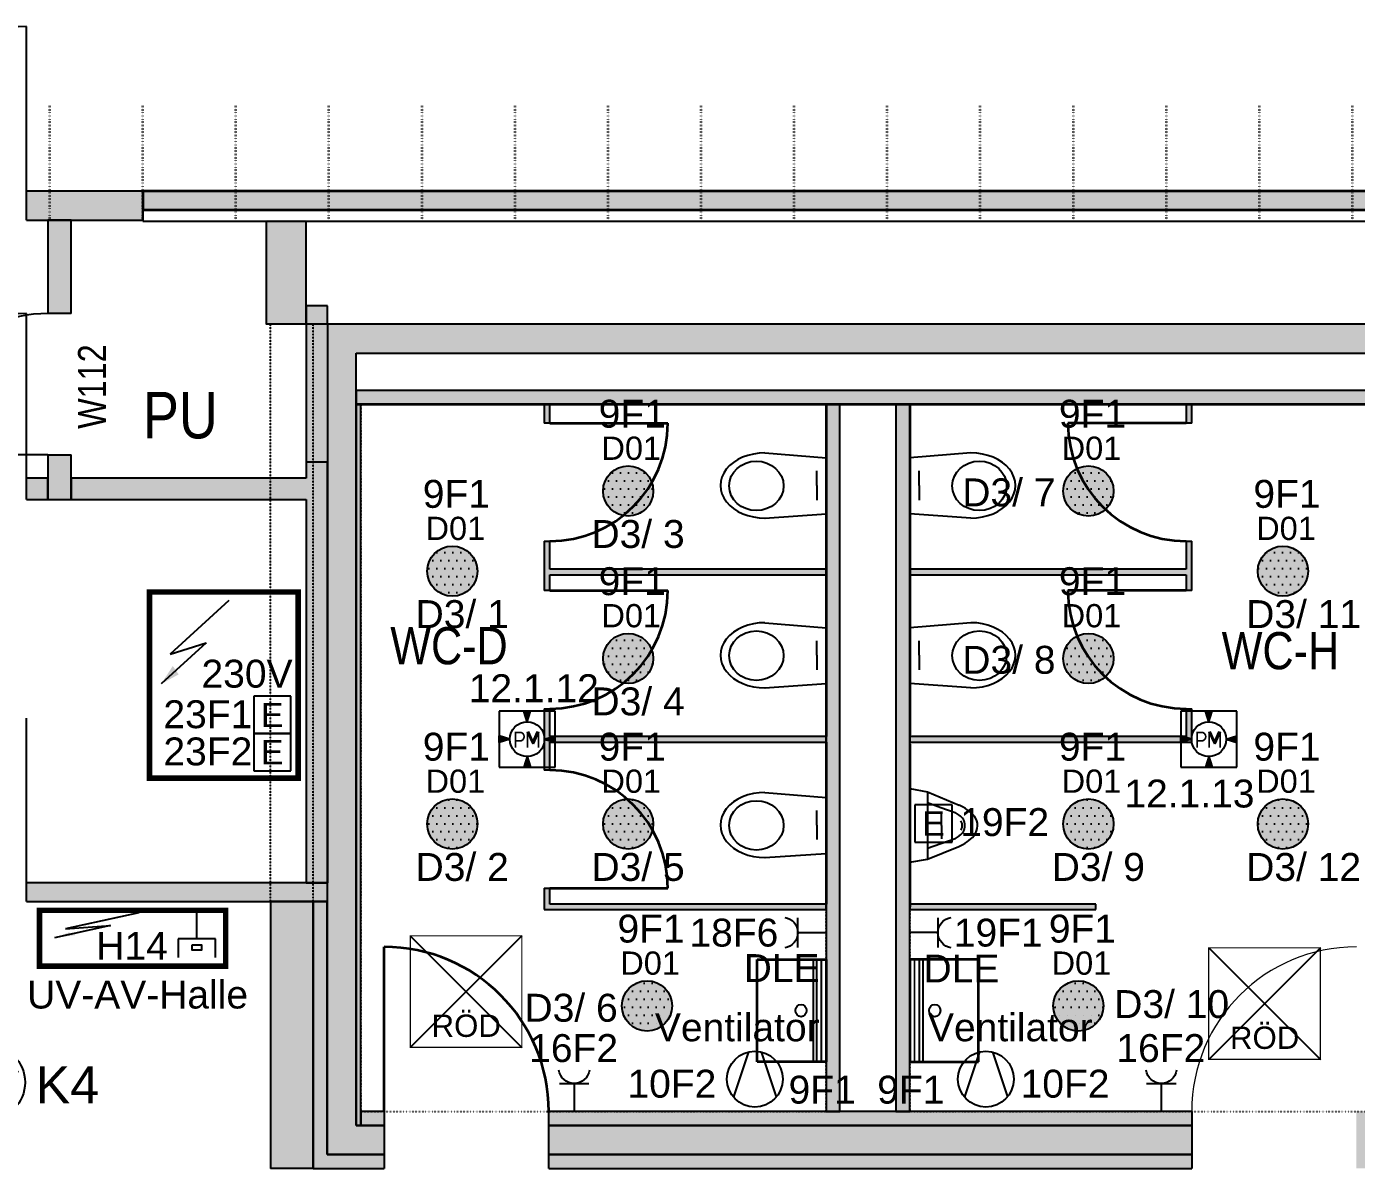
# Model space of a CAD drawing. Header units: millimetres. Extents: x 71769 to 78969, y 7991 to 11789.
# Drawn here: x 72432 to 73146, y 10930 to 11543 of the extents above; entities that cross this region are included whole.
import ezdxf
from ezdxf.enums import TextEntityAlignment as Align

# ---------------------------------------------------------------- set-up
doc = ezdxf.new("R2010")
doc.units = ezdxf.units.MM
doc.header["$LTSCALE"] = 5
doc.header["$MEASUREMENT"] = 0
for name, pattern in [('AUSGEZOGEN', [0]), ('LINIE_2', [0.0027, 0.002, -0.0007]), ('LINIE_9', [0.1, 0, -0.1])]:
    doc.linetypes.add(name, pattern=pattern)
doc.layers.get('0').update_dxf_attribs({"linetype": 'CONTINUOUS'})
for name, color, linetype, lineweight in [('200_ERDGESCHOSS#Maßlinie 1_100', 7, 'AUSGEZOGEN', 18), ('200_ERDGESCHOSS#Sanitär', 7, 'AUSGEZOGEN', 13), ('200_ERDGESCHOSS#Türen', 7, 'AUSGEZOGEN', 25), ('201_EG - Flächen#Maßlinie 1_100', 7, 'AUSGEZOGEN', 18), ('4501_180704 Layout Brunnenstraße HCH.dwg#0', 7, 'AUSGEZOGEN', 25), ('4501_180704 Layout Brunnenstraße HCH.dwg#200_ERDGESCHOSS#0', 7, 'AUSGEZOGEN', 25), ('4501_180704 Layout Brunnenstraße HCH.dwg#Maßlinie 1_100', 7, 'AUSGEZOGEN', 18), ('4501_180704 Layout Brunnenstraße HCH.dwg#Türen', 7, 'AUSGEZOGEN', 25), ('Standard', 7, 'AUSGEZOGEN', 25)]:
    doc.layers.add(name, color=color, linetype=linetype, lineweight=lineweight)
for name, color, linetype in [('A_E_Solid_ELT', 50, 'CONTINUOUS'), ('E_BEL', 1, 'CONTINUOUS'), ('E_EI_IN', 5, 'CONTINUOUS'), ('E_EI_IN_KNX', 150, 'CONTINUOUS'), ('E_REVÖ', 41, 'CONTINUOUS'), ('E_SI_EDV', 3, 'CONTINUOUS'), ('E_SI_VIDEO', 3, 'CONTINUOUS'), ('E_VER_AV', 5, 'CONTINUOUS'), ('E_VER_EDV', 3, 'CONTINUOUS')]:
    doc.layers.add(name, color=color, linetype=linetype)
doc.styles.add('ARIAL', font='arial.ttf')

# ---------------------------------------------------------------- blocks, each defined once
blk = doc.blocks.new('Elektroanschluss')
for p, q in [((0.1, 0.2), (-0.1, 0.2)), ((-0.1, 0.2), (-0.1, 0)), ((0.1, 0), (0.1, 0.2)), ((-0.1, 0), (0.1, 0))]:
    blk.add_line(p, q)
at = {"style": 'ARIAL'}
blk.add_text('E', height=0.13, dxfattribs=at).set_placement((0, 0.1), align=Align.MIDDLE)
blk.add_attdef('TYP', text='', height=0.15, dxfattribs=at).set_placement((-0.0092, -0.1567), align=Align.MIDDLE)
for tag, p in [('STROMKREIS', (-0.0092, -0.3367)), ('SCHALTKREIS', (-0.0092, -0.5167)), ('FREI1', (-0.0092, -0.6967)), ('FREI2', (-0.0092, -0.8767)), ('FREI3', (-0.0092, -1.0567))]:
    blk.add_attdef(tag, text='', height=0.15, dxfattribs=at).set_placement(p, align=Align.MIDDLE_CENTER)
blk = doc.blocks.new('Verteilerplatz')
for p, q in [((0.0339, 0.9548), (-0.3606, 0.6658)), ((-0.1192, 0.7269), (-0.4207, 0.506)), ((-0.3606, 0.6658), (-0.1192, 0.7269))]:
    blk.add_line(p, q)
at = {"const_width": 0.03}
blk.add_lwpolyline([(-0.5, 0), (-0.5, 1), (0.5, 1), (0.5, 0), (-0.5, 0)], dxfattribs=at)
blk.add_solid([(-0.4207, 0.506), (-0.3032, 0.5574), (-0.3427, 0.6026)])
at = {"style": 'ARIAL'}
blk.add_attdef('TYP', text='', height=0.15, dxfattribs=at).set_placement((-0.0092, -0.1567), align=Align.MIDDLE)
for tag, p in [('STROMKREIS', (-0.0092, -0.3367)), ('SCHALTKREIS', (-0.0092, -0.5167)), ('FREI1', (-0.0092, -0.6967)), ('FREI2', (-0.0092, -0.8767)), ('FREI3', (-0.0092, -1.0567))]:
    blk.add_attdef(tag, text='', height=0.15, dxfattribs=at).set_placement(p, align=Align.MIDDLE_CENTER)
blk = doc.blocks.new('*U696')
for p, q in [((0, -0.1513), (0, 0)), ((-0.0794, -0.1513), (0.0794, -0.1513))]:
    blk.add_line(p, q)
blk.add_arc((0, -0.2341), 0.0828, 8.44365, 171.55635)
at = {"style": 'ARIAL'}
blk.add_attdef('FREI1', text='', height=0.15, dxfattribs=at).set_placement((0.1674, -0.0742), align=Align.MIDDLE_LEFT)
for tag, p in [('TYP', (0, -0.3405)), ('SCHALTKREIS', (0, -0.5602)), ('STROMKREIS', (0, -0.7799)), ('LEISTUNG', (0, -0.9996)), ('FREI2', (0, -1.2193))]:
    blk.add_attdef(tag, text='', height=0.15, dxfattribs=at).set_placement(p, align=Align.MIDDLE_CENTER)
blk = doc.blocks.new('*U705')
at = {"transparency": 33554687}
h = blk.add_hatch(dxfattribs=at)
h.set_pattern_fill('DOTS', color=256, scale=0.015, style=0)
h.set_pattern_definition([(0, (-52.290462, -35.547657), (0.01190625, 0.0238125), [0, -0.0238125])])
h.paths.add_polyline_path([(0.075, 0, 1), (-0.075, 0, 1)])
h = blk.add_hatch(color=2, dxfattribs=at)
h.dxf.hatch_style = 1
edge = h.paths.add_edge_path()
edge.add_arc((0, 0), 0.075, 0, 360)
at = {"layer": 'A_E_Solid_ELT', "true_color": 0xffffbd, "transparency": 33554687}
h = blk.add_hatch(dxfattribs=at)
h.set_pattern_fill('ANGLE', color=51)
h.set_pattern_definition([(0, (-55.317, -45.893), (0, 6.985), [5.08, -1.905]), (90, (-55.317, -45.893), (-6.985, 4e-16), [5.08, -1.905])])
h.paths.add_polyline_path([(-0.1, 0, 1), (0.1, 0, 1)])
at = {"transparency": 33554687}
blk.add_circle((0, 0), 0.075, dxfattribs=at)
blk = doc.blocks.new('Revi-Öffnung-Decke')
for p, q in [((-0.5, 1), (0.5, 0)), ((0.5, 1), (-0.5, 0))]:
    blk.add_line(p, q)
at = {"const_width": 0.01}
blk.add_lwpolyline([(-0.5, 0), (-0.5, 1), (0.5, 1), (0.5, 0), (-0.5, 0)], dxfattribs=at)
at = {"style": 'ARIAL'}
blk.add_text('RÖD', height=0.2, dxfattribs=at).set_placement((0.001, 0.094), align=Align.CENTER)
blk.add_attdef('TYP', text='', height=0.15, dxfattribs=at).set_placement((0.002, -0.113), align=Align.MIDDLE)
for tag, p in [('STROMKREIS', (0.002, -0.293)), ('SCHALTKREIS', (0.002, -0.473)), ('FREI1', (0.002, -0.653)), ('FREI2', (0.002, -0.833)), ('FREI3', (0.002, -1.013))]:
    blk.add_attdef(tag, text='', height=0.15, dxfattribs=at).set_placement(p, align=Align.MIDDLE_CENTER)
blk = doc.blocks.new('Domkamera')
for points in [[(-0.1738, 0.0186), (-0.1239, 0.0186), (-0.1611, 0.0744), (0.1551, 0.0744), (0.1551, -0.0744)], [(0.154, -0.0744), (-0.0681, -0.0744), (-0.1053, -0.0186), (-0.1738, -0.0186), (-0.1738, 0.0186)]]:
    blk.add_lwpolyline(points)
blk.add_circle((0, 0), 0.2)
at = {"style": 'ARIAL'}
blk.add_attdef('TYP', text='', height=0.15, dxfattribs=at).set_placement((-0.0092, -0.3567), align=Align.MIDDLE)
for tag, p in [('STROMKREIS', (-0.0092, -0.5367)), ('SCHALTKREIS', (-0.0092, -0.7167)), ('FREI1', (-0.0092, -0.8967)), ('FREI2', (-0.0092, -1.0767)), ('FREI3', (-0.0092, -1.2567))]:
    blk.add_attdef(tag, text='', height=0.15, dxfattribs=at).set_placement(p, align=Align.MIDDLE_CENTER)
blk = doc.blocks.new('*U708')
for p, q in [((-0.1, 0.2512), (-0.1, 0.1512)), ((0.1, 0.1512), (0.1, 0.2512)), ((-0.1, 0.1512), (0.1, 0.1512)), ((0, 0.1512), (0, 0))]:
    blk.add_line(p, q)
blk.add_lwpolyline([(0.0244, 0.1831), (-0.0244, 0.1831), (-0.0244, 0.2118), (0.0244, 0.2118)], close=True)
at = {"style": 'ARIAL'}
for tag, p in [('FREI2', (0, 1.2051)), ('LEISTUNG', (0, 1.0047)), ('SCHALTKREIS', (0, 0.8047)), ('STROMKREIS', (0, 0.6047)), ('TYP', (0, 0.4046))]:
    blk.add_attdef(tag, text='', height=0.15, dxfattribs=at).set_placement(p, align=Align.MIDDLE)
blk.add_attdef('FREI1', text='', height=0.15, dxfattribs=at).set_placement((0.1674, 0.0772), align=Align.MIDDLE_LEFT)
blk = doc.blocks.new('Lüfter')
for p, q in [((-0.0347, 0.1459), (-0.1153, -0.0959)), ((0.0347, 0.1459), (0.1153, -0.0959))]:
    blk.add_line(p, q)
blk.add_circle((0, 0), 0.15)
at = {"style": 'ARIAL'}
blk.add_attdef('TYP', text='', height=0.15, dxfattribs=at).set_placement((-0.0092, -0.3067), align=Align.MIDDLE)
for tag, p in [('STROMKREIS', (-0.0092, -0.4867)), ('SCHALTKREIS', (-0.0092, -0.6667)), ('FREI1', (-0.0092, -0.8467)), ('FREI2', (-0.0092, -1.0267)), ('FREI3', (-0.0092, -1.2067))]:
    blk.add_attdef(tag, text='', height=0.15, dxfattribs=at).set_placement(p, align=Align.MIDDLE_CENTER)
blk = doc.blocks.new('Präsenzmelder')
for p, q in [((0.1, 0.2), (-0.1, 0.2)), ((-0.1, 0.2), (-0.1, 0)), ((-0.0116, 0.2), (0.0116, 0.2)), ((0, 0.1625), (-0.0116, 0.2)), ((0, 0.1625), (0.0116, 0.2)), ((0.1, 0), (0.1, 0.2)), ((-0.1, 0.0884), (-0.1, 0.1116)), ((-0.0625, 0.1), (-0.1, 0.1116)), ((-0.0625, 0.1), (-0.1, 0.0884)), ((0.021, 0.0839), (0.0013, 0.1268)), ((0.0013, 0.1268), (0.021, 0.0839)), ((0.0229, 0.0866), (0.0047, 0.1272)), ((0.019, 0.0866), (0.0373, 0.1272)), ((0.021, 0.0839), (0.0407, 0.1268)), ((0.0407, 0.1268), (0.021, 0.0839)), ((0.0625, 0.1), (0.1, 0.1116)), ((0.0625, 0.1), (0.1, 0.0884)), ((0.1, 0.0884), (0.1, 0.1116)), ((-0.1, 0), (0.1, 0)), ((0, 0.0375), (-0.0116, 0)), ((-0.0116, 0), (0.0116, 0)), ((0, 0.0375), (0.0116, 0))]:
    blk.add_line(p, q)
at = {"const_width": 0.006}
for points in [[(-0.0419, 0.1272), (-0.0419, 0.0695), (-0.0419, 0.0695)], [(0.0013, 0.1272), (0.0013, 0.0695), (0.0013, 0.0695)], [(0.0407, 0.1272), (0.0407, 0.0695), (0.0407, 0.0695)]]:
    blk.add_lwpolyline(points, dxfattribs=at)
blk.add_lwpolyline([(-0.0419, 0.0942), (-0.0226, 0.0942), (-0.0226, 0.0942, 0.766304), (-0.0226, 0.1242), (-0.0226, 0.1242), (-0.0419, 0.1242)], format="xyb", dxfattribs=at)
blk.add_circle((0, 0.1), 0.0625)
for points in [[(-0.0116, 0.2), (0.0116, 0.2), (0, 0.1625)], [(-0.1, 0.0884), (-0.1, 0.1116), (-0.0625, 0.1)], [(0.0176, 0.0835), (0.0229, 0.0866), (-0.0021, 0.1272), (0.0047, 0.1272)], [(0.0047, 0.1272), (-0.0007, 0.1241), (0.0244, 0.0835), (0.0176, 0.0835)], [(0.0047, 0.1272), (-0.0007, 0.1241), (0.0244, 0.0835), (0.0176, 0.0835)], [(0.0373, 0.1272), (0.0427, 0.1241), (0.0176, 0.0835), (0.0244, 0.0835)], [(0.0373, 0.1272), (0.0427, 0.1241), (0.0176, 0.0835), (0.0244, 0.0835)], [(0.0244, 0.0835), (0.019, 0.0866), (0.0441, 0.1272), (0.0373, 0.1272)], [(0.1, 0.0884), (0.1, 0.1116), (0.0625, 0.1)], [(-0.0116, 0), (0.0116, 0), (0, 0.0375)]]:
    blk.add_solid(points)
at = {"style": 'ARIAL'}
blk.add_attdef('TYP', text='', height=0.15, dxfattribs=at).set_placement((-0.0092, -0.1567), align=Align.MIDDLE)
for tag, p in [('STROMKREIS', (-0.0092, -0.3367)), ('SCHALTKREIS', (-0.0092, -0.5167)), ('FREI1', (-0.0092, -0.6967)), ('FREI2', (-0.0092, -0.8767)), ('FREI3', (-0.0092, -1.0567))]:
    blk.add_attdef(tag, text='', height=0.15, dxfattribs=at).set_placement(p, align=Align.MIDDLE_CENTER)

msp = doc.modelspace()

# ---------------------------------------------------------------- hatches: boundary and pattern name
at = {"layer": '200_ERDGESCHOSS#Maßlinie 1_100', "linetype": 'AUSGEZOGEN', "lineweight": 13}
h = msp.add_hatch(color=8, dxfattribs=at)
h.paths.add_polyline_path([(72343.26, 11454.96), (71961.05, 11454.96), (71961.05, 11439.46), (72343.26, 11439.46)])
h.paths.add_polyline_path([(72494.25, 11454.96), (72431.76, 11454.96), (72431.76, 11439.46), (72494.25, 11439.46)])
h = msp.add_hatch(color=8, dxfattribs=at)
h.paths.add_polyline_path([(72494.25, 11444.96), (74777.09, 11444.96), (74767.09, 11454.96), (72494.25, 11454.96)])
h.paths.add_polyline_path([(78108.89, 11454.96), (76121.25, 11454.96), (76121.25, 11444.96), (78108.89, 11444.96)])
h.paths.add_polyline_path([(74791.23, 11444.96), (75621.25, 11444.96), (75621.25, 11454.96), (74781.23, 11454.96)])
h = msp.add_hatch(color=8, dxfattribs=at)
h.paths.add_polyline_path([(72455.76, 11389.22), (72455.76, 11439.46), (72443.26, 11439.46), (72443.26, 11389.22)])
h.paths.add_polyline_path([(72455.76, 11289.22), (72455.76, 11313.22), (72443.26, 11313.22), (72443.26, 11289.22)])
at = {"layer": '200_ERDGESCHOSS#Maßlinie 1_100', "linetype": 'AUSGEZOGEN', "lineweight": 25}
for points in [[(72560.75, 11439.46), (72560.75, 11383.96), (72581.75, 11383.96), (72581.75, 11439.46)], [(72581.75, 11383.46), (72581.75, 11297.46), (72595.75, 11297.46), (72595.75, 11383.46)]]:
    msp.add_hatch(color=8, dxfattribs=at).paths.add_polyline_path(points)
at = {"layer": '200_ERDGESCHOSS#Maßlinie 1_100', "linetype": 'AUSGEZOGEN', "lineweight": 13}
h = msp.add_hatch(color=8, dxfattribs=at)
h.paths.add_polyline_path([(72581.96, 11309.46), (72581.96, 11083.22), (72593.46, 11083.22), (72593.46, 11309.46)])
h.paths.add_polyline_path([(72581.96, 11383.46), (72593.46, 11383.46), (72593.46, 11393.46), (72581.96, 11393.46)])
for points in [[(72608.85, 10952.86), (72608.85, 11383.46), (72593.46, 11383.46), (72593.46, 11083.22), (72593.25, 11083.22), (72593.25, 10952.86)], [(73153.85, 11383.46), (72608.85, 11383.46), (72608.85, 11367.86), (73156.35, 11367.86)], [(72608.85, 11340.36), (72881.35, 11340.36), (72881.35, 11347.86), (72608.85, 11347.86)], [(72881.35, 11340.36), (73156.35, 11340.36), (73156.35, 11347.86), (72881.35, 11347.86)], [(72608.85, 11340.36), (72608.85, 10952.86), (72611.35, 10952.86), (72611.35, 11340.36)], [(72861.35, 11340.36), (72861.35, 10960.36), (72868.85, 10960.36), (72868.85, 11340.36)], [(72906.35, 10960.36), (72906.35, 11340.36), (72898.85, 11340.36), (72898.85, 10960.36)], [(72712.85, 11248.86), (72861.35, 11248.86), (72861.35, 11251.86), (72712.85, 11251.86)], [(72906.35, 11248.86), (73054.85, 11248.86), (73054.85, 11251.86), (72906.35, 11251.86)], [(72712.85, 11158.86), (72861.35, 11158.86), (72861.35, 11161.86), (72712.85, 11161.86)], [(72906.35, 11158.86), (73054.85, 11158.86), (73054.85, 11161.86), (72906.35, 11161.86)], [(72593.25, 10929.76), (72593.25, 11073.22), (72585.75, 11073.22), (72585.75, 10929.76)], [(72861.35, 11071.86), (72712.85, 11071.86), (72712.85, 11068.86), (72861.35, 11068.86)], [(73006.35, 11071.86), (72906.35, 11071.86), (72906.35, 11068.86), (73006.35, 11068.86)]]:
    msp.add_hatch(color=8, dxfattribs=at).paths.add_polyline_path(points)
h = msp.add_hatch(color=8, dxfattribs=at)
h.paths.add_polyline_path([(72709.85, 11176.86), (72709.85, 11143.86), (72712.85, 11143.86), (72712.85, 11176.86)])
h.paths.add_polyline_path([(72709.85, 11080.36), (72709.85, 11068.86), (72712.85, 11068.86), (72712.85, 11080.36)])
h.paths.add_polyline_path([(72709.85, 11266.86), (72709.85, 11240.36), (72712.85, 11240.36), (72712.85, 11266.86)])
h.paths.add_polyline_path([(72709.85, 11340.36), (72709.85, 11330.36), (72712.85, 11330.36), (72712.85, 11340.36)])
h = msp.add_hatch(color=8, dxfattribs=at)
h.paths.add_polyline_path([(73057.85, 11240.36), (73057.85, 11266.86), (73054.85, 11266.86), (73054.85, 11240.36)])
h.paths.add_polyline_path([(73054.85, 11340.36), (73054.85, 11330.36), (73057.85, 11330.36), (73057.85, 11340.36)])
h.paths.add_polyline_path([(73057.85, 11158.86), (73057.85, 11176.86), (73054.85, 11176.86), (73054.85, 11158.86)])
h = msp.add_hatch(color=8, dxfattribs=at)
h.paths.add_polyline_path([(72455.76, 11289.22), (72581.96, 11289.22), (72581.96, 11300.72), (72455.76, 11300.72)])
h.paths.add_polyline_path([(72443.26, 11300.72), (72431.76, 11300.72), (72431.76, 11289.22), (72443.26, 11289.22)])
h.paths.add_polyline_path([(72293.26, 11289.22), (72343.26, 11289.22), (72343.26, 11300.72), (72293.26, 11300.72)])
h = msp.add_hatch(color=8, dxfattribs=at)
h.paths.add_polyline_path([(72562.75, 10729.76), (72562.75, 9674.46), (72577.75, 9674.46), (72577.75, 10729.76)])
h.paths.add_polyline_path([(72562.75, 9474.46), (72562.75, 9194.46), (72577.75, 9194.46), (72577.75, 9474.46)])
h.paths.add_polyline_path([(72562.75, 11073.22), (72562.75, 10929.76), (72585.75, 10929.76), (72585.75, 11073.22)])
h = msp.add_hatch(color=8, dxfattribs=at)
h.paths.add_polyline_path([(74050.85, 10960.36), (73808.85, 10960.36), (73808.85, 10952.86), (74050.85, 10952.86)])
h.paths.add_polyline_path([(73304.85, 10960.36), (73146.35, 10960.36), (73146.35, 10952.86), (73304.85, 10952.86)])
h.paths.add_polyline_path([(73057.85, 10960.36), (72712.35, 10960.36), (72712.35, 10952.86), (73057.85, 10952.86)])
h.paths.add_polyline_path([(72623.85, 10960.36), (72611.35, 10960.36), (72611.35, 10952.86), (72623.85, 10952.86)])
h.paths.add_polyline_path([(73405.85, 10952.86), (73508.85, 10952.86), (73508.85, 10960.36), (73405.85, 10960.36)])
h.paths.add_polyline_path([(74684.85, 10960.36), (74551.85, 10960.36), (74551.85, 10952.86), (74684.85, 10952.86)])
h.paths.add_polyline_path([(74250.85, 10960.36), (74200.85, 10960.36), (74200.85, 10952.86), (74250.85, 10952.86)])
h.paths.add_polyline_path([(74351.85, 10952.86), (74401.85, 10952.86), (74401.85, 10960.36), (74351.85, 10960.36)])
h = msp.add_hatch(color=8, dxfattribs=at)
h.paths.add_polyline_path([(73057.85, 10952.86), (72712.35, 10952.86), (72712.35, 10937.26), (73057.85, 10937.26)])
h.paths.add_polyline_path([(73508.85, 10952.86), (73405.85, 10952.86), (73405.85, 10937.26), (73508.85, 10937.26)])
h.paths.add_polyline_path([(72593.25, 10937.26), (72623.85, 10937.26), (72623.85, 10952.86), (72593.25, 10952.86)])
h.paths.add_polyline_path([(73304.85, 10952.86), (73146.35, 10952.86), (73146.35, 10937.26), (73304.85, 10937.26)])
h.paths.add_polyline_path([(73808.85, 10952.86), (73808.85, 10937.26), (74050.85, 10937.26), (74050.85, 10952.86)])
h.paths.add_polyline_path([(74200.85, 10952.86), (74200.85, 10937.26), (74250.85, 10937.26), (74250.85, 10952.86)])
h.paths.add_polyline_path([(74351.85, 10937.26), (74401.85, 10937.26), (74401.85, 10952.86), (74351.85, 10952.86)])
h.paths.add_polyline_path([(74551.85, 10952.86), (74551.85, 10937.26), (74700.45, 10937.26), (74700.45, 10952.86)])
h = msp.add_hatch(color=8, dxfattribs=at)
h.paths.add_polyline_path([(73057.85, 10937.26), (72712.35, 10937.26), (72712.35, 10929.76), (73057.85, 10929.76)])
h.paths.add_polyline_path([(73508.85, 10937.26), (73405.85, 10937.26), (73405.85, 10929.76), (73508.85, 10929.76)])
h.paths.add_polyline_path([(72593.25, 10929.76), (72623.85, 10929.76), (72623.85, 10937.26), (72593.25, 10937.26)])
h.paths.add_polyline_path([(73146.35, 10929.76), (73304.85, 10929.76), (73304.85, 10937.26), (73146.35, 10937.26)])
h.paths.add_polyline_path([(74050.85, 10937.26), (73808.85, 10937.26), (73808.85, 10929.76), (74050.85, 10929.76)])
h.paths.add_polyline_path([(74401.85, 10937.26), (74351.85, 10937.26), (74351.85, 10929.76), (74401.85, 10929.76)])
h.paths.add_polyline_path([(74200.85, 10929.76), (74250.85, 10929.76), (74250.85, 10937.26), (74200.85, 10937.26)])
h.paths.add_polyline_path([(74707.95, 10929.76), (74707.95, 10937.26), (74551.85, 10937.26), (74551.85, 10929.76)])
at = {"layer": '201_EG - Flächen#Maßlinie 1_100', "linetype": 'AUSGEZOGEN', "lineweight": 25, "true_color": 0x000000}
msp.add_hatch(color=18, dxfattribs=at).paths.add_polyline_path([(72560.75, 11383.46), (72581.75, 11383.46), (72581.75, 11439.46), (72560.75, 11439.46)])
at = {"layer": '4501_180704 Layout Brunnenstraße HCH.dwg#200_ERDGESCHOSS#0', "linetype": 'AUSGEZOGEN', "lineweight": 25}
msp.add_hatch(color=7, dxfattribs=at).paths.add_polyline_path([(72581.75, 11383.46), (72581.75, 11438.96), (72560.75, 11438.96), (72560.75, 11383.46)])
at = {"layer": '4501_180704 Layout Brunnenstraße HCH.dwg#Maßlinie 1_100', "linetype": 'AUSGEZOGEN', "lineweight": 13, "true_color": 0x000000}
h = msp.add_hatch(color=18, dxfattribs=at)
h.paths.add_polyline_path([(72431.76, 11073.22), (72593.46, 11073.22), (72593.46, 11083.22), (72431.76, 11083.22)])
h.paths.add_polyline_path([(71977.26, 11073.22), (72069.37, 11073.22), (72069.37, 11083.22), (71977.26, 11083.22)])
h.paths.add_polyline_path([(72343.26, 11083.22), (72194.37, 11083.22), (72194.37, 11073.22), (72343.26, 11073.22)])
at = {"layer": 'Standard', "linetype": 'AUSGEZOGEN', "lineweight": 25, "true_color": 0x000000}
msp.add_hatch(color=18, dxfattribs=at).paths.add_polyline_path([(72560.75, 11438.96), (72560.75, 11383.46), (72581.75, 11383.46), (72581.75, 11438.96)])

# ---------------------------------------------------------------- linework, layer by layer
at = {"layer": '200_ERDGESCHOSS#Maßlinie 1_100', "color": 18, "linetype": 'LINIE_9', "lineweight": 35, "true_color": 0x000000}
for p, q in [((72444.25, 11438.96), (72444.25, 11500.8)), ((72494.25, 11438.96), (72494.25, 11500.8)), ((72544.25, 11438.96), (72544.25, 11500.8)), ((72594.25, 11438.96), (72594.25, 11500.8)), ((72644.25, 11438.96), (72644.25, 11500.8)), ((72694.25, 11438.96), (72694.25, 11500.8)), ((72744.25, 11438.96), (72744.25, 11500.8)), ((72794.25, 11438.96), (72794.25, 11500.8)), ((72844.25, 11438.96), (72844.25, 11500.8)), ((72894.25, 11438.96), (72894.25, 11500.8)), ((72944.25, 11438.96), (72944.25, 11500.8)), ((72994.25, 11438.96), (72994.25, 11500.8)), ((73044.25, 11438.96), (73044.25, 11500.8)), ((73094.25, 11438.96), (73094.25, 11500.8)), ((73144.25, 11438.96), (73144.25, 11500.8))]:
    msp.add_line(p, q, dxfattribs=at)
at = {"layer": '200_ERDGESCHOSS#Maßlinie 1_100', "color": 18, "linetype": 'AUSGEZOGEN', "lineweight": 25, "true_color": 0x000000}
for p, q in [((72431.76, 11439.46), (72431.76, 11454.96)), ((72494.25, 11454.96), (72431.76, 11454.96)), ((72494.25, 11444.96), (72494.25, 11454.96)), ((74777.09, 11444.96), (72494.25, 11444.96)), ((72494.25, 11444.96), (72494.25, 11439.46)), ((72494.25, 11439.46), (72494.25, 11444.96)), ((72431.76, 11439.46), (72443.26, 11439.46)), ((72455.76, 11439.46), (72443.26, 11439.46)), ((72443.26, 11439.46), (72443.26, 11389.22)), ((72443.26, 11439.46), (72455.76, 11439.46)), ((72455.76, 11389.22), (72455.76, 11439.46)), ((72455.76, 11439.46), (72494.25, 11439.46)), ((72494.25, 11439.46), (72494.25, 11438.96)), ((72494.25, 11438.96), (74783.09, 11438.96)), ((72581.96, 11393.46), (72581.96, 11383.46)), ((72593.46, 11393.46), (72581.96, 11393.46)), ((72593.46, 11383.46), (72593.46, 11393.46)), ((72455.76, 11389.22), (72443.26, 11389.22)), ((72581.96, 11383.46), (72581.96, 11309.46)), ((72593.46, 11383.46), (72581.96, 11383.46)), ((72608.85, 11383.46), (72593.46, 11383.46)), ((72593.46, 11383.46), (72593.46, 11309.46)), ((73153.85, 11383.46), (72608.85, 11383.46)), ((72608.85, 11367.86), (73156.35, 11367.86)), ((72608.85, 11347.86), (72608.85, 11367.86)), ((72881.35, 11347.86), (72608.85, 11347.86)), ((72608.85, 11347.86), (72608.85, 11340.36)), ((72608.85, 11340.36), (72608.85, 11347.86)), ((73156.35, 11347.86), (72881.35, 11347.86)), ((72608.85, 11340.36), (72608.85, 10952.86)), ((72608.85, 10952.86), (72608.85, 11340.36)), ((72611.35, 11340.36), (72709.85, 11340.36)), ((72611.35, 10960.36), (72611.35, 11340.36)), ((72709.85, 11340.36), (72712.85, 11340.36)), ((72709.85, 11340.36), (72709.85, 11330.36)), ((72712.85, 11340.36), (72709.85, 11340.36)), ((72712.85, 11340.36), (72861.35, 11340.36)), ((72712.85, 11330.36), (72712.85, 11340.36)), ((72861.35, 11340.36), (72868.85, 11340.36)), ((72861.35, 11340.36), (72861.35, 11251.86)), ((72868.85, 11340.36), (72861.35, 11340.36)), ((72868.85, 11340.36), (72881.35, 11340.36)), ((72868.85, 10960.36), (72868.85, 11340.36)), ((72881.35, 11340.36), (72898.85, 11340.36)), ((72898.85, 11340.36), (72906.35, 11340.36)), ((72906.35, 11340.36), (72898.85, 11340.36)), ((72898.85, 11340.36), (72898.85, 10960.36)), ((72906.35, 11340.36), (73054.85, 11340.36)), ((72906.35, 11251.86), (72906.35, 11340.36)), ((73057.85, 11340.36), (73054.85, 11340.36)), ((73054.85, 11340.36), (73054.85, 11330.36)), ((73054.85, 11340.36), (73057.85, 11340.36)), ((73057.85, 11330.36), (73057.85, 11340.36)), ((73057.85, 11340.36), (73156.35, 11340.36)), ((72712.85, 11330.36), (72709.85, 11330.36)), ((73057.85, 11330.36), (73054.85, 11330.36)), ((72443.26, 11313.22), (72455.76, 11313.22)), ((72443.26, 11313.22), (72443.26, 11300.72)), ((72455.76, 11300.72), (72455.76, 11313.22)), ((72581.96, 11309.46), (72593.46, 11309.46)), ((72581.96, 11309.46), (72581.96, 11300.72)), ((72593.46, 11083.22), (72593.46, 11309.46)), ((72593.46, 11309.46), (72593.46, 11083.22)), ((72431.76, 11289.22), (72431.76, 11300.72)), ((72443.26, 11300.72), (72431.76, 11300.72)), ((72443.26, 11300.72), (72443.26, 11289.22)), ((72443.26, 11289.22), (72443.26, 11300.72)), ((72455.76, 11289.22), (72455.76, 11300.72)), ((72581.96, 11300.72), (72455.76, 11300.72)), ((72455.76, 11300.72), (72455.76, 11289.22)), ((72431.76, 11289.22), (72443.26, 11289.22)), ((72443.26, 11289.22), (72455.76, 11289.22)), ((72455.76, 11289.22), (72581.96, 11289.22)), ((72581.96, 11289.22), (72581.96, 11083.22)), ((72709.85, 11266.86), (72712.85, 11266.86)), ((72709.85, 11266.86), (72709.85, 11240.36)), ((72712.85, 11251.86), (72712.85, 11266.86)), ((73054.85, 11266.86), (73057.85, 11266.86)), ((73054.85, 11266.86), (73054.85, 11251.86)), ((73057.85, 11240.36), (73057.85, 11266.86)), ((72861.35, 11251.86), (72712.85, 11251.86)), ((72712.85, 11240.36), (72712.85, 11248.86)), ((72712.85, 11248.86), (72861.35, 11248.86)), ((72861.35, 11248.86), (72861.35, 11251.86)), ((72861.35, 11251.86), (72861.35, 11248.86)), ((72861.35, 11248.86), (72861.35, 11161.86)), ((73054.85, 11251.86), (72906.35, 11251.86)), ((72906.35, 11251.86), (72906.35, 11248.86)), ((72906.35, 11248.86), (72906.35, 11251.86)), ((72906.35, 11248.86), (73054.85, 11248.86)), ((72906.35, 11161.86), (72906.35, 11248.86)), ((73054.85, 11248.86), (73054.85, 11240.36)), ((72712.85, 11240.36), (72709.85, 11240.36)), ((73057.85, 11240.36), (73054.85, 11240.36)), ((72709.85, 11176.86), (72712.85, 11176.86)), ((72709.85, 11176.86), (72709.85, 11143.86)), ((72712.85, 11161.86), (72712.85, 11176.86)), ((73054.85, 11176.86), (73057.85, 11176.86)), ((73054.85, 11176.86), (73054.85, 11161.86)), ((73057.85, 11158.86), (73057.85, 11176.86)), ((72861.35, 11161.86), (72712.85, 11161.86)), ((72861.35, 11158.86), (72861.35, 11161.86)), ((72861.35, 11161.86), (72861.35, 11158.86)), ((73054.85, 11161.86), (72906.35, 11161.86)), ((72906.35, 11161.86), (72906.35, 11158.86)), ((72906.35, 11158.86), (72906.35, 11161.86)), ((72712.85, 11143.86), (72712.85, 11158.86)), ((72712.85, 11158.86), (72861.35, 11158.86)), ((72861.35, 11158.86), (72861.35, 11071.86)), ((72906.35, 11158.86), (73054.85, 11158.86)), ((72906.35, 11071.86), (72906.35, 11158.86)), ((73054.85, 11158.86), (73057.85, 11158.86)), ((72712.85, 11143.86), (72709.85, 11143.86)), ((72581.96, 11083.22), (72593.25, 11083.22)), ((72593.25, 11083.22), (72593.46, 11083.22)), ((72593.46, 11083.22), (72593.25, 11083.22)), ((72593.25, 11083.22), (72593.25, 11073.22)), ((72709.85, 11080.36), (72712.85, 11080.36)), ((72709.85, 11080.36), (72709.85, 11068.86)), ((72712.85, 11071.86), (72712.85, 11080.36)), ((72452.2, 11073.22), (72552.2, 11073.22)), ((72562.75, 11073.22), (72562.75, 10929.76)), ((72585.75, 11073.22), (72562.75, 11073.22)), ((72585.75, 10929.76), (72585.75, 11073.22)), ((72593.25, 11073.22), (72585.75, 11073.22)), ((72585.75, 11073.22), (72585.75, 10929.76)), ((72593.25, 10952.86), (72593.25, 11073.22)), ((72593.25, 11073.22), (72593.25, 10952.86)), ((72861.35, 11071.86), (72712.85, 11071.86)), ((72861.35, 11068.86), (72861.35, 11071.86)), ((72861.35, 11071.86), (72861.35, 11068.86)), ((73006.35, 11071.86), (72906.35, 11071.86)), ((72906.35, 11071.86), (72906.35, 11068.86)), ((72906.35, 11068.86), (72906.35, 11071.86)), ((73006.35, 11068.86), (73006.35, 11071.86)), ((72709.85, 11068.86), (72712.85, 11068.86)), ((72712.85, 11068.86), (72861.35, 11068.86)), ((72861.35, 11068.86), (72861.35, 10960.36)), ((72906.35, 11068.86), (73006.35, 11068.86)), ((72906.35, 10960.36), (72906.35, 11068.86)), ((72623.85, 10960.36), (72611.35, 10960.36)), ((72611.35, 10960.36), (72611.35, 10952.86)), ((72611.35, 10952.86), (72611.35, 10960.36)), ((72623.85, 10960.36), (72623.85, 10952.86)), ((72712.35, 10952.86), (72712.35, 10960.36)), ((72861.35, 10960.36), (72712.35, 10960.36)), ((72868.85, 10960.36), (72861.35, 10960.36)), ((72861.35, 10960.36), (72868.85, 10960.36)), ((72898.85, 10960.36), (72868.85, 10960.36)), ((72906.35, 10960.36), (72898.85, 10960.36)), ((72898.85, 10960.36), (72906.35, 10960.36)), ((73057.85, 10960.36), (72906.35, 10960.36)), ((73057.85, 10960.36), (73057.85, 10952.86)), ((72593.25, 10952.86), (72593.25, 10937.26)), ((72593.25, 10937.26), (72593.25, 10952.86)), ((72611.35, 10952.86), (72608.85, 10952.86)), ((72608.85, 10952.86), (72611.35, 10952.86)), ((72611.35, 10952.86), (72623.85, 10952.86)), ((72623.85, 10952.86), (72611.35, 10952.86)), ((72623.85, 10952.86), (72623.85, 10937.26)), ((72712.35, 10937.26), (72712.35, 10952.86)), ((72712.35, 10952.86), (73057.85, 10952.86)), ((73057.85, 10952.86), (72712.35, 10952.86)), ((73057.85, 10952.86), (73057.85, 10937.26)), ((72623.85, 10937.26), (72593.25, 10937.26)), ((72593.25, 10937.26), (72623.85, 10937.26)), ((72623.85, 10937.26), (72623.85, 10929.76)), ((72712.35, 10929.76), (72712.35, 10937.26)), ((73057.85, 10937.26), (72712.35, 10937.26)), ((72712.35, 10937.26), (73057.85, 10937.26)), ((73057.85, 10937.26), (73057.85, 10929.76)), ((72585.75, 10929.76), (72562.75, 10929.76)), ((72585.75, 10929.76), (72591.75, 10929.76)), ((72591.75, 10929.76), (72593.25, 10929.76)), ((72593.25, 10929.76), (72623.85, 10929.76)), ((72712.35, 10929.76), (73057.85, 10929.76))]:
    msp.add_line(p, q, dxfattribs=at)
at = {"layer": '200_ERDGESCHOSS#Maßlinie 1_100', "color": 18, "linetype": 'AUSGEZOGEN', "lineweight": 35, "true_color": 0x000000}
for p, q in [((74767.09, 11454.96), (72494.25, 11454.96)), ((72494.25, 11454.96), (72494.25, 11444.96)), ((72494.25, 11444.96), (74777.09, 11444.96)), ((73156.35, 11340.36), (72608.85, 11340.36)), ((72861.35, 11340.36), (72861.35, 11161.86)), ((72906.35, 11340.36), (72906.35, 11162.86)), ((72861.35, 11158.86), (72861.35, 11071.86)), ((72906.35, 11157.86), (72906.35, 11070.36))]:
    msp.add_line(p, q, dxfattribs=at)
at = {"layer": '200_ERDGESCHOSS#Maßlinie 1_100', "color": 18, "linetype": 'LINIE_2', "lineweight": 25, "true_color": 0x000000}
for p, q in [((72562.75, 11073.22), (72562.75, 11383.96)), ((72585.75, 11073.22), (72585.75, 11383.46))]:
    msp.add_line(p, q, dxfattribs=at)
at = {"layer": '200_ERDGESCHOSS#Sanitär', "color": 8, "linetype": 'AUSGEZOGEN', "lineweight": 25}
for p, q in [((72828.55, 11314.32), (72861.35, 11311.61)), ((72939.14, 11314.32), (72906.35, 11311.61)), ((72861.35, 11311.61), (72861.35, 11281.61)), ((72906.35, 11311.61), (72906.35, 11281.61)), ((72856.35, 11296.82), (72856.35, 11304.65)), ((72911.35, 11296.82), (72911.35, 11304.65)), ((72856.35, 11296.82), (72856.35, 11288.99)), ((72911.35, 11296.82), (72911.35, 11288.99)), ((72828.55, 11279.32), (72861.35, 11281.61)), ((72939.14, 11279.32), (72906.35, 11281.61)), ((72828.55, 11223.07), (72861.35, 11220.36)), ((72861.35, 11220.36), (72861.35, 11190.36)), ((72939.14, 11223.07), (72906.35, 11220.36)), ((72906.35, 11220.36), (72906.35, 11190.36)), ((72856.35, 11205.57), (72856.35, 11213.4)), ((72911.35, 11205.57), (72911.35, 11213.4)), ((72856.35, 11205.57), (72856.35, 11197.74)), ((72911.35, 11205.57), (72911.35, 11197.74)), ((72828.55, 11188.07), (72861.35, 11190.36)), ((72939.14, 11188.07), (72906.35, 11190.36)), ((72906.35, 11133.95), (72915.8, 11132.23)), ((72906.35, 11133.95), (72906.35, 11094.28)), ((72828.55, 11131.82), (72861.35, 11129.11)), ((72861.35, 11129.11), (72861.35, 11099.11)), ((72915.79, 11126.43), (72923.01, 11123.81)), ((72915.8, 11132.23), (72932.84, 11125.03)), ((72915.8, 11132.23), (72915.8, 11095.98)), ((72856.35, 11114.32), (72856.35, 11122.15)), ((72923.01, 11123.81), (72930.81, 11120.98)), ((72923.33, 11114.12), (72923.33, 11120.84)), ((72932.89, 11119.67), (72930.81, 11120.98)), ((72932.89, 11119.67), (72932.89, 11119.67)), ((72856.35, 11114.32), (72856.35, 11106.49)), ((72923.33, 11114.12), (72923.33, 11106.92)), ((72934.04, 11116.26), (72933.82, 11116.65)), ((72934.04, 11111.98), (72933.82, 11111.59)), ((72915.8, 11101.8), (72930.78, 11107.17)), ((72932.87, 11108.48), (72930.78, 11107.17)), ((72828.55, 11096.82), (72861.35, 11099.11)), ((72915.8, 11095.98), (72932.66, 11102.78)), ((72906.35, 11094.28), (72915.8, 11095.98))]:
    msp.add_line(p, q, dxfattribs=at)
for centre, radius, start, end in [((72922.29, 11101.33), 25.94, 43.41809, 66.00663), ((72929.38, 11114.08), 6.6, 301.94952, 57.84782), ((72933.73, 11114), 9.02, 323.35908, 34.86138), ((72930.19, 11114.12), 4.4, 330.87608, 29.1241), ((72922.19, 11126.51), 25.94, 293.79063, 316.37919)]:
    msp.add_arc(centre, radius, start, end, dxfattribs=at)
for centre, major_axis, ratio, start_param, end_param in [((72828.55, 11296.82), (-24, 0), 0.729167, 4.712389, 7.856549), ((72939.14, 11296.82), (24, 0), 0.729167, 4.709822, 7.853982), ((72823.92, 11296.61), (-14.62, 0), 0.909091, 4.712389, 10.995574), ((72943.78, 11296.61), (14.62, 0), 0.909091, 1.570797, 7.853982), ((72828.55, 11205.57), (-24, 0), 0.729167, 4.712389, 7.856549), ((72939.14, 11205.57), (24, 0), 0.729167, 4.709822, 7.853982), ((72823.92, 11205.36), (-14.62, 0), 0.909091, 4.712389, 10.995574), ((72943.78, 11205.36), (14.62, 0), 0.909091, 1.570797, 7.853982), ((72828.55, 11114.32), (-24, 0), 0.729167, 4.712389, 7.856549), ((72823.92, 11114.11), (-14.62, 0), 0.909091, 4.712389, 10.995574)]:
    msp.add_ellipse(centre, major_axis=major_axis, ratio=ratio, start_param=start_param, end_param=end_param, dxfattribs=at)
at = {"layer": '200_ERDGESCHOSS#Türen', "color": 18, "linetype": 'AUSGEZOGEN', "lineweight": 25, "true_color": 0x000000}
for p, q in [((72431.76, 11454.96), (72431.76, 11543.46)), ((72431.76, 11300.72), (72431.76, 11389.22)), ((72443.26, 11313.22), (72367.26, 11313.22))]:
    msp.add_line(p, q, dxfattribs=at)
at = {"layer": '200_ERDGESCHOSS#Türen', "color": 18, "linetype": 'AUSGEZOGEN', "lineweight": 35, "true_color": 0x000000}
for p, q in [((72712.85, 11330.36), (72776.35, 11330.36)), ((73054.85, 11330.36), (72991.35, 11330.36)), ((72712.85, 11240.36), (72776.35, 11240.36)), ((73054.85, 11240.36), (72991.35, 11240.36)), ((72712.85, 11080.36), (72776.35, 11080.36)), ((72623.85, 10960.36), (72623.85, 11048.86))]:
    msp.add_line(p, q, dxfattribs=at)
at = {"layer": '200_ERDGESCHOSS#Türen', "color": 18, "linetype": 'AUSGEZOGEN', "lineweight": 25, "true_color": 0x000000}
for centre, radius in [((72431.76, 11454.96), 88.5), ((72431.76, 11300.72), 88.5), ((72443.26, 11313.22), 76)]:
    msp.add_arc(centre, radius, 90, 180, dxfattribs=at)
at = {"layer": '200_ERDGESCHOSS#Türen', "color": 18, "linetype": 'AUSGEZOGEN', "lineweight": 35, "true_color": 0x000000}
for centre, radius, start, end in [((72712.85, 11330.36), 63.5, 270, 0), ((73054.85, 11330.36), 63.5, 180, 270), ((72712.85, 11240.36), 63.5, 270, 0), ((73054.85, 11240.36), 63.5, 180, 270), ((72712.85, 11080.36), 63.5, 0, 90), ((72623.85, 10960.36), 88.5, 0, 90)]:
    msp.add_arc(centre, radius, start, end, dxfattribs=at)
at = {"layer": '200_ERDGESCHOSS#Türen', "color": 18, "linetype": 'AUSGEZOGEN', "lineweight": 13, "true_color": 0x000000}
msp.add_arc((73146.35, 10960.36), 88.5, 90, 180, dxfattribs=at)
at = {"layer": '201_EG - Flächen#Maßlinie 1_100', "color": 18, "linetype": 'LINIE_9', "lineweight": 25, "true_color": 0x000000}
for p, q in [((72861.35, 11340.36), (72611.35, 11340.36)), ((72611.35, 11340.36), (72611.35, 10960.36)), ((72861.35, 10960.36), (72861.35, 11340.36)), ((73181.35, 11340.36), (72906.35, 11340.36)), ((72906.35, 11340.36), (72906.35, 10960.36)), ((72611.35, 10960.36), (72861.35, 10960.36)), ((72906.35, 10960.36), (73181.35, 10960.36))]:
    msp.add_line(p, q, dxfattribs=at)
at = {"layer": '4501_180704 Layout Brunnenstraße HCH.dwg#0', "linetype": 'AUSGEZOGEN', "lineweight": 25}
msp.add_lwpolyline([(72581.75, 11383.46), (72560.75, 11383.46), (72560.75, 11438.96), (72581.75, 11438.96), (72581.75, 11383.46)], dxfattribs=at)
at = {"layer": '4501_180704 Layout Brunnenstraße HCH.dwg#200_ERDGESCHOSS#0', "color": 18, "linetype": 'AUSGEZOGEN', "lineweight": 25, "true_color": 0x000000}
msp.add_lwpolyline([(72581.75, 11383.46), (72560.75, 11383.46), (72560.75, 11438.96), (72581.75, 11438.96), (72581.75, 11383.46)], dxfattribs=at)
at = {"layer": '4501_180704 Layout Brunnenstraße HCH.dwg#Maßlinie 1_100', "color": 18, "linetype": 'AUSGEZOGEN', "lineweight": 25, "true_color": 0x000000}
for p, q in [((72431.76, 11073.22), (72431.76, 11083.22)), ((72593.46, 11083.22), (72431.76, 11083.22)), ((72593.46, 11073.22), (72593.46, 11083.22)), ((72431.76, 11073.22), (72593.46, 11073.22))]:
    msp.add_line(p, q, dxfattribs=at)
at = {"layer": '4501_180704 Layout Brunnenstraße HCH.dwg#Türen', "color": 18, "linetype": 'AUSGEZOGEN', "lineweight": 25, "true_color": 0x000000}
msp.add_line((72431.76, 11083.22), (72431.76, 11171.72), dxfattribs=at)
at = {"layer": 'E_BEL'}
for points in [[(72856.35, 11042.11), (72861.35, 11042.11), (72861.35, 10987.11), (72856.35, 10987.11)], [(72906.35, 11042.11), (72911.35, 11042.11), (72911.35, 10987.11), (72906.35, 10987.11)]]:
    msp.add_lwpolyline(points, close=True, dxfattribs=at)
at = {"layer": 'E_BEL', "const_width": 1}
for points in [[(72858.85, 10987.11), (72858.85, 11042.11)], [(72908.85, 10987.11), (72908.85, 11042.11)]]:
    msp.add_lwpolyline(points, dxfattribs=at)
at = {"layer": 'Standard', "color": 18, "linetype": 'AUSGEZOGEN', "lineweight": 35, "true_color": 0x000000}
for p, q in [((72824.35, 10987.11), (72824.35, 11042.11)), ((72824.35, 11042.11), (72861.35, 11042.11)), ((72861.35, 11042.11), (72861.35, 10987.11)), ((72943.35, 11042.11), (72906.35, 11042.11)), ((72906.35, 11042.11), (72906.35, 10987.11)), ((72943.35, 10987.11), (72943.35, 11042.11)), ((72861.35, 10987.11), (72824.35, 10987.11)), ((72906.35, 10987.11), (72943.35, 10987.11))]:
    msp.add_line(p, q, dxfattribs=at)
at = {"layer": 'Standard', "color": 18, "linetype": 'AUSGEZOGEN', "lineweight": 25, "true_color": 0x000000}
for p, q in [((72854.35, 11042.11), (72854.35, 10987.11)), ((72913.35, 11042.11), (72913.35, 10987.11))]:
    msp.add_line(p, q, dxfattribs=at)
for centre, major_axis, start_param, end_param in [((72847.91, 11014.61), (0, -3.3), 3.141593, 9.424778), ((72919.78, 11014.61), (0, 3.3), 0, 6.283185)]:
    msp.add_ellipse(centre, major_axis=major_axis, ratio=0.909091, start_param=start_param, end_param=end_param, dxfattribs=at)

# ---------------------------------------------------------------- block references
at = {"layer": 'E_BEL', "transparency": 33554687, "xscale": 180, "yscale": 180, "zscale": 100}
for p in [(72755.03, 11293.84), (73002.34, 11293.84), (72660.52, 11250.77), (73106.86, 11250.77), (72755.03, 11203.84), (73002.34, 11203.84), (72660.52, 11114.89), (72755.03, 11114.89), (73002.34, 11114.89), (73106.86, 11114.89), (72765.16, 11017.11), (72996.95, 11017.11)]:
    msp.add_blockref('*U705', p, dxfattribs=at)
at = {"layer": 'E_EI_IN'}
ref = msp.add_blockref('Elektroanschluss', (72563.79, 11163.5), dxfattribs=dict(at, xscale=100, yscale=100, zscale=100))
ref.add_attrib('FREI1', '230V', dxfattribs={"layer": '0', "height": 15, "style": 'ARIAL'}).set_placement((72550.22, 11195.67), align=Align.MIDDLE_CENTER)
at = {"layer": 'E_EI_IN', "xscale": 100, "yscale": 100, "zscale": 100}
for p in [(72563.79, 11143.5), (72919.09, 11105.16)]:
    msp.add_blockref('Elektroanschluss', p, dxfattribs=at)
at = {"layer": 'E_EI_IN'}
ref = msp.add_blockref('*U696', (72861.35, 11056.52), dxfattribs=dict(at, xscale=-100, yscale=100, zscale=100, rotation=270))
ref.add_attrib('FREI1', 'DLE', dxfattribs={"layer": '0', "height": 15, "style": 'ARIAL'}).set_placement((72817.09, 11037.42), align=Align.MIDDLE_LEFT)
ref = msp.add_blockref('*U696', (72906.35, 11056.52), dxfattribs=dict(at, xscale=-100, yscale=100, zscale=100, rotation=90))
ref.add_attrib('FREI1', 'DLE', dxfattribs={"layer": '0', "height": 15, "style": 'ARIAL'}).set_placement((72913.73, 11037.21), align=Align.MIDDLE_LEFT)
ref = msp.add_blockref('Lüfter', (72823.1, 10977.75), dxfattribs=dict(at, xscale=100, yscale=100, zscale=100))
ref.add_attrib('TYP', 'Ventilator', dxfattribs={"layer": '0', "height": 15, "style": 'ARIAL'}).set_placement((72813.65, 11005.88), align=Align.MIDDLE)
ref = msp.add_blockref('Lüfter', (72947.26, 10977.75), dxfattribs=dict(at, xscale=100, yscale=100, zscale=100))
ref.add_attrib('TYP', 'Ventilator', dxfattribs={"layer": '0', "height": 15, "style": 'ARIAL'}).set_placement((72960.38, 11005.88), align=Align.MIDDLE)
at = {"layer": 'E_EI_IN', "xscale": -100, "yscale": 100, "zscale": 100, "rotation": 180}
for p in [(72725.99, 10960.36), (73041.52, 10960.36)]:
    msp.add_blockref('*U696', p, dxfattribs=at)
at = {"layer": 'E_EI_IN_KNX', "xscale": 150, "yscale": 150, "zscale": 150}
for p in [(72700.77, 11145.45), (73067.04, 11145.45)]:
    msp.add_blockref('Präsenzmelder', p, dxfattribs=at)
at = {"layer": 'E_REVÖ', "xscale": 60, "yscale": 60, "zscale": 100}
for p in [(72667.94, 10994.81), (73096.97, 10988.36)]:
    msp.add_blockref('Revi-Öffnung-Decke', p, dxfattribs=at)
at = {"layer": 'E_SI_EDV', "xscale": 100, "yscale": 100, "zscale": 100, "rotation": 179.9999949910431}
msp.add_blockref('*U708', (72523.22, 11068.25), dxfattribs=at)
at = {"layer": 'E_SI_VIDEO', "xscale": 100, "yscale": 100, "zscale": 100, "rotation": 44.99999999999999}
msp.add_blockref('Domkamera', (72410.93, 10975.96), dxfattribs=at)
at = {"layer": 'E_VER_AV'}
ref = msp.add_blockref('Verteilerplatz', (72488.74, 11038.49), dxfattribs=dict(at, xscale=100, yscale=30, zscale=100))
ref.add_attrib('FREI1', 'UV-AV-Halle', dxfattribs={"layer": '0', "height": 15, "style": 'ARIAL'}).set_placement((72491.41, 11023.21), align=Align.MIDDLE_CENTER)
at = {"layer": 'E_VER_EDV', "xscale": 80, "yscale": 100, "zscale": 100}
msp.add_blockref('Verteilerplatz', (72537.74, 11139.55), dxfattribs=at)

# ---------------------------------------------------------------- texts
at = {"layer": '200_ERDGESCHOSS#Maßlinie 1_100', "color": 18, "linetype": 'AUSGEZOGEN', "lineweight": 25, "true_color": 0x000000, "insert": (72474.41, 11327.27), "char_height": 15, "width": 6.25, "attachment_point": 7, "rotation": 90, "style": 'ARIAL'}
msp.add_mtext('\\W0.83;W112', dxfattribs=at)
at = {"layer": '200_ERDGESCHOSS#Maßlinie 1_100', "color": 18, "linetype": 'AUSGEZOGEN', "lineweight": 25, "true_color": 0x000000, "attachment_point": 7, "style": 'ARIAL'}
for s, insert, char_height, width in [('\\W0.83;PU', (72494.28, 11321.75), 25, 10.4167), ('\\W0.83;WC-D', (72627.2, 11200.43), 20, 8.3333), ('\\W0.83;WC-H', (73073.97, 11197.75), 20, 8.3333)]:
    msp.add_mtext(s, dxfattribs=dict(at, insert=insert, char_height=char_height, width=width))
at = {"layer": 'E_BEL', "style": 'ARIAL'}
for s, height, p in [('9F1', 15, (72739.17, 11327.89)), ('9F1', 15, (72986.48, 11327.89)), ('D01', 12.5, (72740.67, 11310.59)), ('D01', 12.5, (72987.98, 11310.59)), ('9F1', 15, (72644.66, 11284.81)), ('D3/ 7', 15, (72934.58, 11285.63)), ('9F1', 15, (73091, 11284.81)), ('D01', 12.5, (72646.16, 11267.52)), ('D3/ 3', 15, (72735.31, 11263.26)), ('D01', 12.5, (73092.5, 11267.52)), ('9F1', 15, (72739.17, 11237.89)), ('9F1', 15, (72986.48, 11237.89)), ('D3/ 1', 15, (72640.8, 11220.19)), ('D3/ 11', 15, (73087.14, 11220.19)), ('D01', 12.5, (72740.67, 11220.59)), ('D01', 12.5, (72987.98, 11220.59)), ('D3/ 8', 15, (72934.58, 11195.63)), ('D3/ 4', 15, (72735.31, 11173.26)), ('9F1', 15, (72644.66, 11148.93)), ('9F1', 15, (72739.17, 11148.93)), ('9F1', 15, (72986.48, 11148.93)), ('9F1', 15, (73091, 11148.93)), ('D01', 12.5, (72646.16, 11131.63)), ('D01', 12.5, (72740.67, 11131.63)), ('D01', 12.5, (72987.98, 11131.63)), ('D01', 12.5, (73092.5, 11131.63)), ('D3/ 2', 15, (72640.8, 11084.3)), ('D3/ 5', 15, (72735.31, 11084.3)), ('D3/ 9', 15, (72982.62, 11084.3)), ('D3/ 12', 15, (73087.14, 11084.3)), ('9F1', 15, (72749.29, 11051.15)), ('9F1', 15, (72981.08, 11051.15)), ('D01', 12.5, (72750.8, 11033.86)), ('D01', 12.5, (72982.59, 11033.86)), ('D3/ 10', 15, (73016.23, 11010.59)), ('D3/ 6', 15, (72699.33, 11008.62)), ('9F1', 15, (72841.22, 10964.58)), ('9F1', 15, (72888.86, 10964.58))]:
    msp.add_text(s, height=height, dxfattribs=at).set_placement(p)
at = {"layer": 'E_EI_IN', "style": 'ARIAL'}
for s, p in [('23F1', (72553.04, 11166.38)), ('23F2', (72553.04, 11146.38))]:
    msp.add_text(s, height=15, dxfattribs=at).set_placement(p, align=Align.RIGHT)
for s, p in [('19F2', (72933.47, 11108.4)), ('18F6', (72787.94, 11049)), ('19F1', (72930.02, 11049)), ('16F2', (72701.83, 10986.94)), ('16F2', (73017.36, 10986.94)), ('10F2', (72754.64, 10967.8)), ('10F2', (72965.91, 10967.8))]:
    msp.add_text(s, height=15, dxfattribs=at).set_placement(p)
at = {"layer": 'E_EI_IN_KNX', "style": 'ARIAL'}
for s, p in [('12.1.12', (72669.36, 11180.35)), ('12.1.13', (73021.68, 11123.75))]:
    msp.add_text(s, height=15, dxfattribs=at).set_placement(p)
at = {"layer": 'E_SI_EDV', "style": 'ARIAL'}
msp.add_text('H14', height=15, dxfattribs=at).set_placement((72469.21, 11041.88))
at = {"layer": 'E_SI_VIDEO', "style": 'ARIAL'}
msp.add_text('K4', height=20, dxfattribs=at).set_placement((72436.59, 10964.71))

doc.saveas('drawing.dxf')
